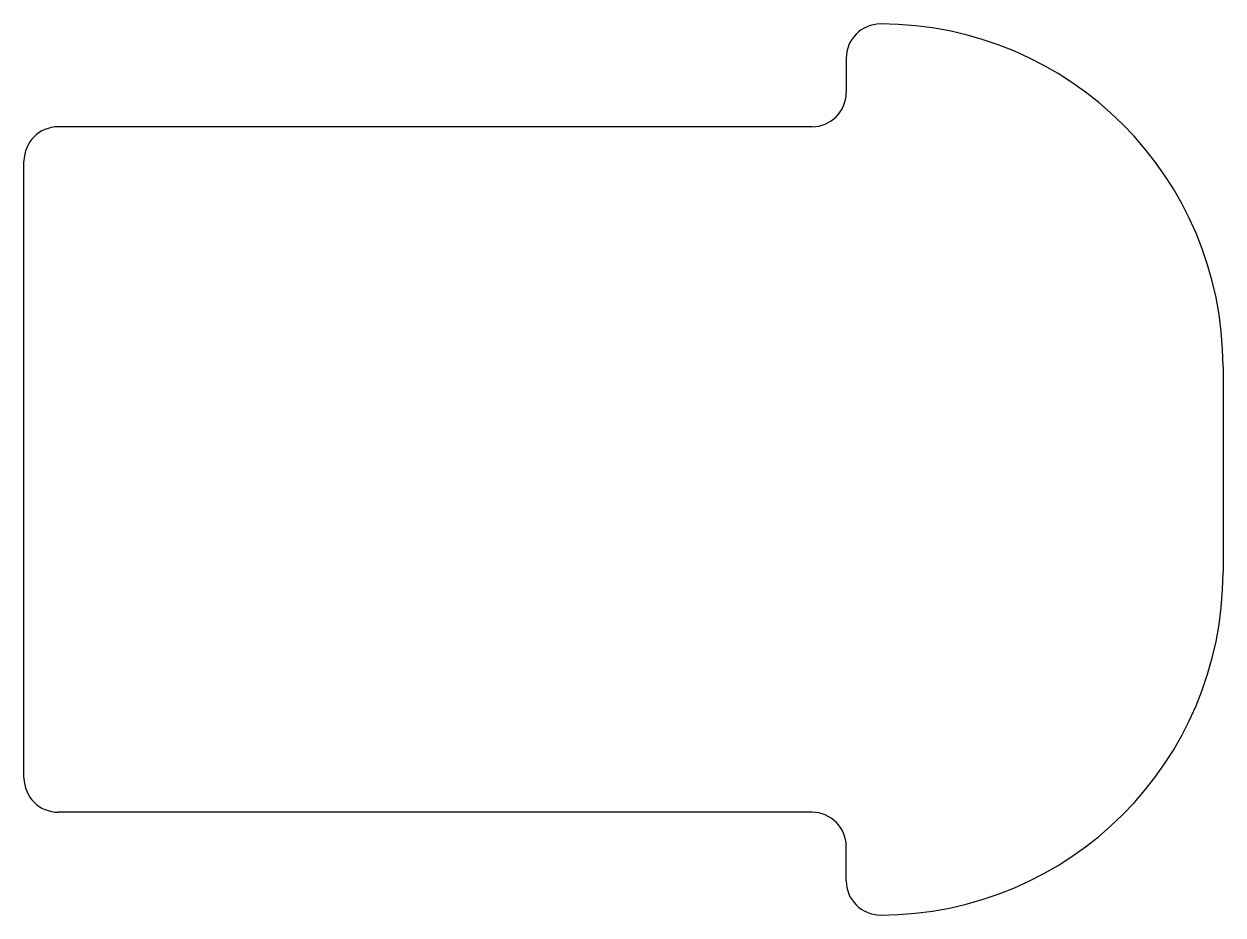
# Model space of a CAD drawing. Header units: millimetres. Extents: x 15 to 50, y 29 to 55.
import ezdxf

# ---------------------------------------------------------------- set-up
doc = ezdxf.new("R2010")
doc.units = ezdxf.units.MM
doc.layers.get('0').update_dxf_attribs({"lineweight": 25, "true_color": 0xffffff})

msp = doc.modelspace()

# ---------------------------------------------------------------- linework, layer by layer
for p, q in [((39, 54), (39, 53)), ((38, 52), (16, 52)), ((15, 33), (15, 51)), ((50, 45), (50, 39)), ((38, 32), (16, 32)), ((39, 30), (39, 31))]:
    msp.add_line(p, q)
for centre, radius, start, end in [((40, 54), 1, 90, 180), ((40, 45), 10, 0, 90), ((38, 53), 1, 270, 0), ((16, 51), 1, 90, 180), ((40, 39), 10, 270, 360), ((16, 33), 1, 180, 270), ((38, 31), 1, 0, 90), ((40, 30), 1, 180, 270)]:
    msp.add_arc(centre, radius, start, end)

doc.saveas('drawing.dxf')
